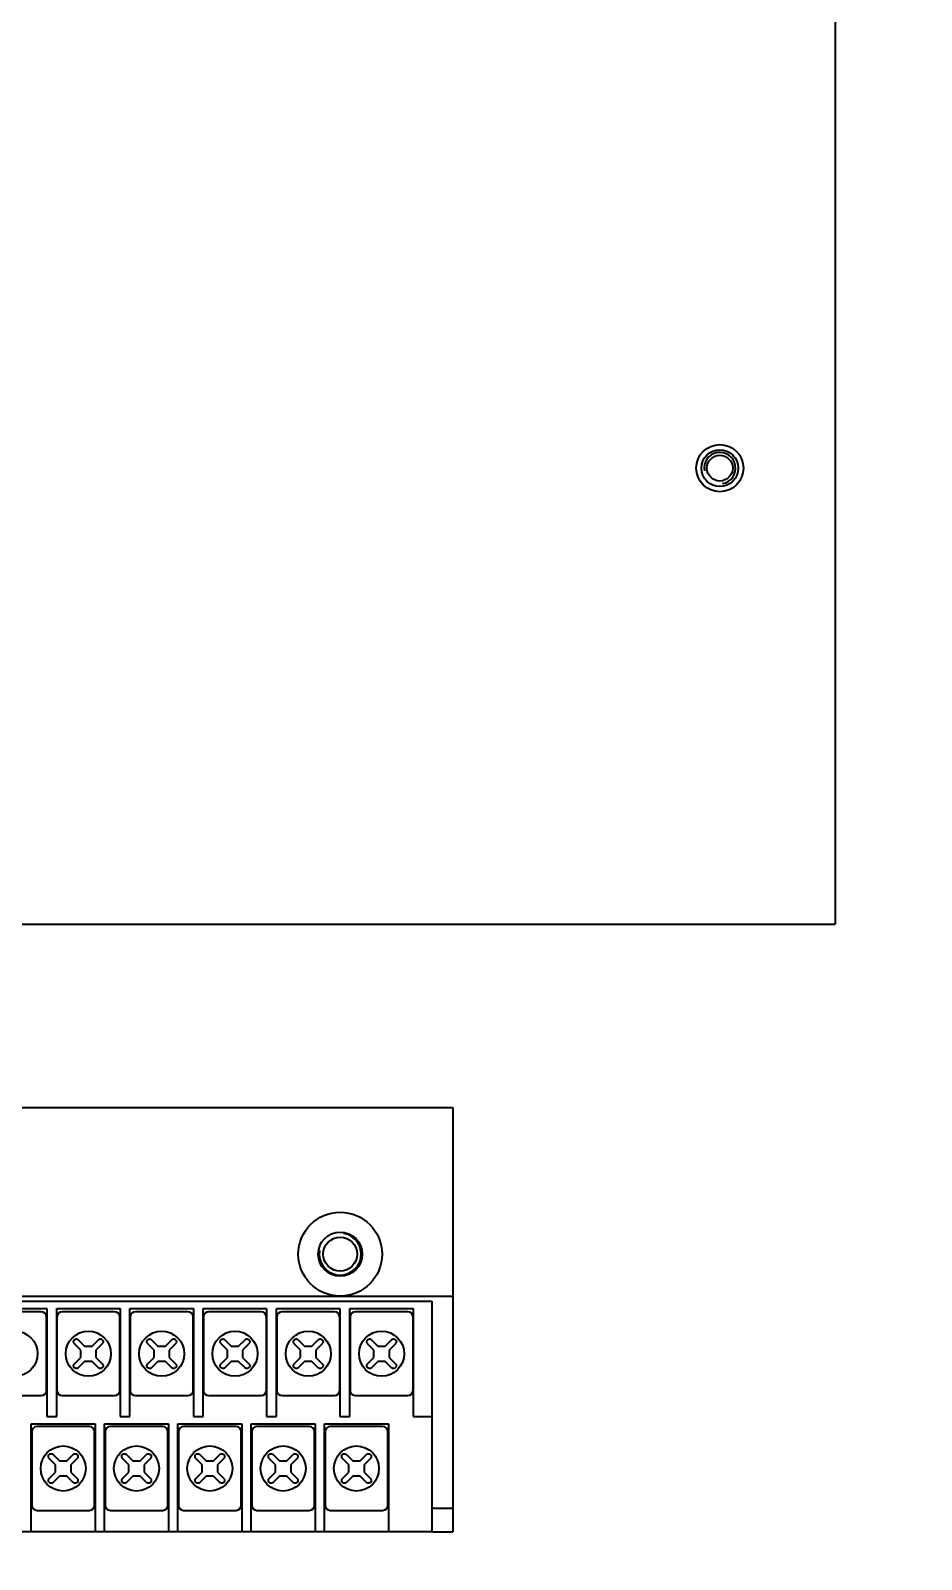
# Model space of a CAD drawing. Header units: millimetres. Extents: x 0 to 5945, y 0 to 4205.
# Drawn here: x 1806.4 to 1891.5, y 373.2 to 519.1 of the extents above; entities that cross this region are included whole.
import ezdxf

# ---------------------------------------------------------------- set-up
doc = ezdxf.new("R2010")
doc.units = ezdxf.units.MM
doc.header["$LTSCALE"] = 5
for name, color, linetype, lineweight in [('가시적인 것(ISO)', 3, 'Continuous', 40), ('가시적인 좁은 것(ISO)', 3, 'Continuous', 35), ('해치(ISO)', 7, 'Continuous', 18)]:
    doc.layers.add(name, color=color, linetype=linetype, lineweight=lineweight)

msp = doc.modelspace()

# ---------------------------------------------------------------- hatches: boundary and pattern name
at = {"layer": '해치(ISO)'}
h = msp.add_hatch(dxfattribs=at)
h.set_pattern_fill('ANSI31', color=256, scale=127, angle=75.00018, style=0)
h.set_pattern_definition([(120.0002, (0, 0), (-13.74813, -7.93754), [])])
h.paths.add_polyline_path([(1602.237, 257.352), (2132.237, 257.352), (2132.237, 827.352), (1602.237, 827.352), (1602.237, 767.352), (1602.237, 762.575), (1602.237, 762.103), (1602.237, 757.6), (1602.237, 757.128), (1602.237, 717.575), (1602.237, 717.103), (1602.237, 712.6), (1602.237, 712.128), (1602.237, 707.352), (1602.237, 377.352), (1602.237, 372.575), (1602.237, 372.103), (1602.237, 367.6), (1602.237, 367.128), (1602.237, 327.575), (1602.237, 327.103), (1602.237, 322.6), (1602.237, 322.128), (1602.237, 317.352)])
h.paths.add_polyline_path([(1604.237, 259.352), (1604.237, 825.352), (2130.237, 825.352), (2130.237, 259.352)], flags=0)
edge = h.paths.add_edge_path()
edge.add_ellipse((1657.237, 307.352), major_axis=(-4, 0), ratio=1, start_angle=0, end_angle=360)
h.paths.add_polyline_path([(2102.237, 287.352), (2102.237, 797.352), (1632.237, 797.352), (1632.237, 287.352)])
h.paths.add_polyline_path([(1634.237, 289.352), (1634.237, 795.352), (2100.237, 795.352), (2100.237, 289.352)], flags=0)

# ---------------------------------------------------------------- linework, layer by layer
at = {"layer": '가시적인 것(ISO)'}
for p, q in [((1883.237, 795.352), (1883.237, 433.852)), ((1663.237, 433.852), (1881.237, 433.852)), ((1881.237, 433.852), (1883.237, 433.852)), ((1697.737, 416.352), (1846.737, 416.352)), ((1846.737, 416.352), (1846.737, 398.352)), ((1697.737, 398.352), (1846.737, 398.352)), ((1846.737, 398.352), (1846.737, 378.102)), ((1699.737, 397.852), (1844.737, 397.852)), ((1801.912, 397.152), (1807.962, 397.152)), ((1807.437, 396.852), (1802.437, 396.852)), ((1807.962, 397.152), (1807.962, 386.852)), ((1808.912, 386.852), (1808.912, 397.152)), ((1808.912, 397.152), (1814.962, 397.152)), ((1814.437, 396.852), (1809.437, 396.852)), ((1814.962, 397.152), (1814.962, 386.852)), ((1815.912, 386.852), (1815.912, 397.152)), ((1815.912, 397.152), (1821.962, 397.152)), ((1821.437, 396.852), (1816.437, 396.852)), ((1821.962, 397.152), (1821.962, 386.852)), ((1822.912, 386.852), (1822.912, 397.152)), ((1822.912, 397.152), (1828.962, 397.152)), ((1828.437, 396.852), (1823.437, 396.852)), ((1828.962, 397.152), (1828.962, 386.852)), ((1829.912, 386.852), (1829.912, 397.152)), ((1829.912, 397.152), (1835.962, 397.152)), ((1835.437, 396.852), (1830.437, 396.852)), ((1835.962, 397.152), (1835.962, 386.852)), ((1836.912, 386.852), (1836.912, 397.152)), ((1836.912, 397.152), (1842.962, 397.152)), ((1842.437, 396.852), (1837.437, 396.852)), ((1842.962, 397.152), (1842.962, 386.852)), ((1844.737, 397.852), (1844.737, 378.102)), ((1807.937, 389.352), (1807.937, 396.352)), ((1808.937, 396.352), (1808.937, 389.352)), ((1814.937, 389.352), (1814.937, 396.352)), ((1815.937, 396.352), (1815.937, 389.352)), ((1821.937, 389.352), (1821.937, 396.352)), ((1822.937, 396.352), (1822.937, 389.352)), ((1828.937, 389.352), (1828.937, 396.352)), ((1829.937, 396.352), (1829.937, 389.352)), ((1835.937, 389.352), (1835.937, 396.352)), ((1836.937, 396.352), (1836.937, 389.352)), ((1842.937, 389.352), (1842.937, 396.352)), ((1810.978, 394.184), (1811.583, 393.579)), ((1812.29, 393.579), (1812.895, 394.184)), ((1817.978, 394.184), (1818.583, 393.579)), ((1819.29, 393.579), (1819.895, 394.184)), ((1824.978, 394.184), (1825.583, 393.579)), ((1826.29, 393.579), (1826.895, 394.184)), ((1831.978, 394.184), (1832.583, 393.579)), ((1833.29, 393.579), (1833.895, 394.184)), ((1838.978, 394.184), (1839.583, 393.579)), ((1840.29, 393.579), (1840.895, 394.184)), ((1811.209, 393.205), (1810.604, 393.81)), ((1810.604, 391.893), (1811.209, 392.498)), ((1811.209, 392.498), (1811.209, 393.205)), ((1811.583, 393.579), (1812.29, 393.579)), ((1813.269, 393.81), (1812.664, 393.205)), ((1812.664, 393.205), (1812.664, 392.498)), ((1812.664, 392.498), (1813.269, 391.893)), ((1818.209, 393.205), (1817.604, 393.81)), ((1817.604, 391.893), (1818.209, 392.498)), ((1818.209, 392.498), (1818.209, 393.205)), ((1818.583, 393.579), (1819.29, 393.579)), ((1820.269, 393.81), (1819.664, 393.205)), ((1819.664, 393.205), (1819.664, 392.498)), ((1819.664, 392.498), (1820.269, 391.893)), ((1825.209, 393.205), (1824.604, 393.81)), ((1824.604, 391.893), (1825.209, 392.498)), ((1825.209, 392.498), (1825.209, 393.205)), ((1825.583, 393.579), (1826.29, 393.579)), ((1827.269, 393.81), (1826.664, 393.205)), ((1826.664, 393.205), (1826.664, 392.498)), ((1826.664, 392.498), (1827.269, 391.893)), ((1832.209, 393.205), (1831.604, 393.81)), ((1831.604, 391.893), (1832.209, 392.498)), ((1832.209, 392.498), (1832.209, 393.205)), ((1832.583, 393.579), (1833.29, 393.579)), ((1834.269, 393.81), (1833.664, 393.205)), ((1833.664, 393.205), (1833.664, 392.498)), ((1833.664, 392.498), (1834.269, 391.893)), ((1839.209, 393.205), (1838.604, 393.81)), ((1838.604, 391.893), (1839.209, 392.498)), ((1839.209, 392.498), (1839.209, 393.205)), ((1839.583, 393.579), (1840.29, 393.579)), ((1841.269, 393.81), (1840.664, 393.205)), ((1840.664, 393.205), (1840.664, 392.498)), ((1840.664, 392.498), (1841.269, 391.893)), ((1811.583, 392.124), (1810.978, 391.519)), ((1812.29, 392.124), (1811.583, 392.124)), ((1812.895, 391.519), (1812.29, 392.124)), ((1818.583, 392.124), (1817.978, 391.519)), ((1819.29, 392.124), (1818.583, 392.124)), ((1819.895, 391.519), (1819.29, 392.124)), ((1825.583, 392.124), (1824.978, 391.519)), ((1826.29, 392.124), (1825.583, 392.124)), ((1826.895, 391.519), (1826.29, 392.124)), ((1832.583, 392.124), (1831.978, 391.519)), ((1833.29, 392.124), (1832.583, 392.124)), ((1833.895, 391.519), (1833.29, 392.124)), ((1839.583, 392.124), (1838.978, 391.519)), ((1840.29, 392.124), (1839.583, 392.124)), ((1840.895, 391.519), (1840.29, 392.124)), ((1802.437, 388.852), (1807.437, 388.852)), ((1809.437, 388.852), (1814.437, 388.852)), ((1816.437, 388.852), (1821.437, 388.852)), ((1823.437, 388.852), (1828.437, 388.852)), ((1830.437, 388.852), (1835.437, 388.852)), ((1837.437, 388.852), (1842.437, 388.852)), ((1807.962, 386.852), (1808.912, 386.852)), ((1814.962, 386.852), (1815.912, 386.852)), ((1821.962, 386.852), (1822.912, 386.852)), ((1828.962, 386.852), (1829.912, 386.852)), ((1835.962, 386.852), (1836.912, 386.852)), ((1842.962, 386.852), (1844.737, 386.852)), ((1806.487, 386.152), (1812.587, 386.152)), ((1806.487, 375.852), (1806.487, 386.152)), ((1806.537, 385.402), (1806.537, 378.402)), ((1812.037, 385.902), (1807.037, 385.902)), ((1812.537, 378.402), (1812.537, 385.402)), ((1812.587, 386.152), (1812.587, 375.852)), ((1813.487, 386.152), (1819.587, 386.152)), ((1813.487, 375.852), (1813.487, 386.152)), ((1813.537, 385.402), (1813.537, 378.402)), ((1819.037, 385.902), (1814.037, 385.902)), ((1819.537, 378.402), (1819.537, 385.402)), ((1819.587, 386.152), (1819.587, 375.852)), ((1820.487, 386.152), (1826.587, 386.152)), ((1820.487, 375.852), (1820.487, 386.152)), ((1820.537, 385.402), (1820.537, 378.402)), ((1826.037, 385.902), (1821.037, 385.902)), ((1826.537, 378.402), (1826.537, 385.402)), ((1826.587, 386.152), (1826.587, 375.852)), ((1827.487, 386.152), (1833.587, 386.152)), ((1827.487, 375.852), (1827.487, 386.152)), ((1827.537, 385.402), (1827.537, 378.402)), ((1833.037, 385.902), (1828.037, 385.902)), ((1833.537, 378.402), (1833.537, 385.402)), ((1833.587, 386.152), (1833.587, 375.852)), ((1834.487, 386.152), (1840.587, 386.152)), ((1834.487, 375.852), (1834.487, 386.152)), ((1834.537, 385.402), (1834.537, 378.402)), ((1840.037, 385.902), (1835.037, 385.902)), ((1840.537, 378.402), (1840.537, 385.402)), ((1840.587, 386.152), (1840.587, 375.852)), ((1808.809, 382.255), (1808.204, 382.86)), ((1808.578, 383.234), (1809.183, 382.629)), ((1808.809, 381.548), (1808.809, 382.255)), ((1809.183, 382.629), (1809.89, 382.629)), ((1809.89, 382.629), (1810.495, 383.234)), ((1810.869, 382.86), (1810.264, 382.255)), ((1810.264, 382.255), (1810.264, 381.548)), ((1815.809, 382.255), (1815.204, 382.86)), ((1815.578, 383.234), (1816.183, 382.629)), ((1815.809, 381.548), (1815.809, 382.255)), ((1816.183, 382.629), (1816.89, 382.629)), ((1816.89, 382.629), (1817.495, 383.234)), ((1817.869, 382.86), (1817.264, 382.255)), ((1817.264, 382.255), (1817.264, 381.548)), ((1822.809, 382.255), (1822.204, 382.86)), ((1822.578, 383.234), (1823.183, 382.629)), ((1822.809, 381.548), (1822.809, 382.255)), ((1823.183, 382.629), (1823.89, 382.629)), ((1823.89, 382.629), (1824.495, 383.234)), ((1824.869, 382.86), (1824.264, 382.255)), ((1824.264, 382.255), (1824.264, 381.548)), ((1829.809, 382.255), (1829.204, 382.86)), ((1829.578, 383.234), (1830.183, 382.629)), ((1829.809, 381.548), (1829.809, 382.255)), ((1830.183, 382.629), (1830.89, 382.629)), ((1830.89, 382.629), (1831.495, 383.234)), ((1831.869, 382.86), (1831.264, 382.255)), ((1831.264, 382.255), (1831.264, 381.548)), ((1836.809, 382.255), (1836.204, 382.86)), ((1836.578, 383.234), (1837.183, 382.629)), ((1836.809, 381.548), (1836.809, 382.255)), ((1837.183, 382.629), (1837.89, 382.629)), ((1837.89, 382.629), (1838.495, 383.234)), ((1838.869, 382.86), (1838.264, 382.255)), ((1838.264, 382.255), (1838.264, 381.548)), ((1808.204, 380.943), (1808.809, 381.548)), ((1809.183, 381.174), (1808.578, 380.569)), ((1809.89, 381.174), (1809.183, 381.174)), ((1810.495, 380.569), (1809.89, 381.174)), ((1810.264, 381.548), (1810.869, 380.943)), ((1815.204, 380.943), (1815.809, 381.548)), ((1816.183, 381.174), (1815.578, 380.569)), ((1816.89, 381.174), (1816.183, 381.174)), ((1817.495, 380.569), (1816.89, 381.174)), ((1817.264, 381.548), (1817.869, 380.943)), ((1822.204, 380.943), (1822.809, 381.548)), ((1823.183, 381.174), (1822.578, 380.569)), ((1823.89, 381.174), (1823.183, 381.174)), ((1824.495, 380.569), (1823.89, 381.174)), ((1824.264, 381.548), (1824.869, 380.943)), ((1829.204, 380.943), (1829.809, 381.548)), ((1830.183, 381.174), (1829.578, 380.569)), ((1830.89, 381.174), (1830.183, 381.174)), ((1831.495, 380.569), (1830.89, 381.174)), ((1831.264, 381.548), (1831.869, 380.943)), ((1836.204, 380.943), (1836.809, 381.548)), ((1837.183, 381.174), (1836.578, 380.569)), ((1837.89, 381.174), (1837.183, 381.174)), ((1838.495, 380.569), (1837.89, 381.174)), ((1838.264, 381.548), (1838.869, 380.943)), ((1807.037, 377.902), (1812.037, 377.902)), ((1814.037, 377.902), (1819.037, 377.902)), ((1821.037, 377.902), (1826.037, 377.902)), ((1828.037, 377.902), (1833.037, 377.902)), ((1835.037, 377.902), (1840.037, 377.902)), ((1844.737, 378.102), (1846.737, 378.102)), ((1844.737, 378.102), (1844.737, 375.852)), ((1846.737, 378.102), (1846.737, 375.852)), ((1806.487, 375.852), (1805.587, 375.852)), ((1812.587, 375.852), (1806.487, 375.852)), ((1813.487, 375.852), (1812.587, 375.852)), ((1819.587, 375.852), (1813.487, 375.852)), ((1820.487, 375.852), (1819.587, 375.852)), ((1826.587, 375.852), (1820.487, 375.852)), ((1827.487, 375.852), (1826.587, 375.852)), ((1833.587, 375.852), (1827.487, 375.852)), ((1834.487, 375.852), (1833.587, 375.852)), ((1840.587, 375.852), (1834.487, 375.852)), ((1844.737, 375.852), (1840.587, 375.852)), ((1844.737, 375.852), (1846.737, 375.852))]:
    msp.add_line(p, q, dxfattribs=at)
for centre, radius in [((1872.237, 477.352), 2.25), ((1872.237, 477.352), 1.75), ((1872.237, 477.352), 1.229), ((1835.987, 402.352), 4), ((1835.987, 402.352), 2.1), ((1835.987, 402.352), 1.621), ((1804.937, 392.852), 2.153), ((1811.937, 392.852), 2.153), ((1818.937, 392.852), 2.153), ((1825.937, 392.852), 2.153), ((1832.937, 392.852), 2.153), ((1839.937, 392.852), 2.153), ((1809.537, 381.902), 2.153), ((1816.537, 381.902), 2.153), ((1823.537, 381.902), 2.153), ((1830.537, 381.902), 2.153), ((1837.537, 381.902), 2.153)]:
    msp.add_circle(centre, radius, dxfattribs=at)
for centre, radius, start, end in [((1807.437, 396.352), 0.5, 0, 90), ((1809.437, 396.352), 0.5, 90, 180), ((1814.437, 396.352), 0.5, 0, 90), ((1816.437, 396.352), 0.5, 90, 180), ((1821.437, 396.352), 0.5, 0, 90), ((1823.437, 396.352), 0.5, 90, 180), ((1828.437, 396.352), 0.5, 0, 90), ((1830.437, 396.352), 0.5, 90, 180), ((1835.437, 396.352), 0.5, 0, 90), ((1837.437, 396.352), 0.5, 90, 180), ((1842.437, 396.352), 0.5, 0, 90), ((1810.791, 393.997), 0.265, 45, 47.54657), ((1813.082, 393.997), 0.265, 132.45343, 135), ((1817.791, 393.997), 0.265, 45, 47.54657), ((1820.082, 393.997), 0.265, 132.45343, 135), ((1824.791, 393.997), 0.265, 45, 47.54657), ((1827.082, 393.997), 0.265, 132.45343, 135), ((1831.791, 393.997), 0.265, 45, 47.54657), ((1834.082, 393.997), 0.265, 132.45343, 135), ((1838.791, 393.997), 0.265, 45, 47.54657), ((1841.082, 393.997), 0.265, 132.45343, 135), ((1810.791, 393.997), 0.265, 222.45343, 225), ((1813.082, 393.997), 0.265, 315, 317.54657), ((1817.791, 393.997), 0.265, 222.45343, 225), ((1820.082, 393.997), 0.265, 315, 317.54657), ((1824.791, 393.997), 0.265, 222.45343, 225), ((1827.082, 393.997), 0.265, 315, 317.54657), ((1831.791, 393.997), 0.265, 222.45343, 225), ((1834.082, 393.997), 0.265, 315, 317.54657), ((1838.791, 393.997), 0.265, 222.45343, 225), ((1841.082, 393.997), 0.265, 315, 317.54657), ((1810.791, 391.706), 0.265, 135, 137.54657), ((1810.791, 391.706), 0.265, 312.45343, 315), ((1813.082, 391.706), 0.265, 225, 227.54657), ((1813.082, 391.706), 0.265, 42.45343, 45), ((1817.791, 391.706), 0.265, 135, 137.54657), ((1817.791, 391.706), 0.265, 312.45343, 315), ((1820.082, 391.706), 0.265, 225, 227.54657), ((1820.082, 391.706), 0.265, 42.45343, 45), ((1824.791, 391.706), 0.265, 135, 137.54657), ((1824.791, 391.706), 0.265, 312.45343, 315), ((1827.082, 391.706), 0.265, 225, 227.54657), ((1827.082, 391.706), 0.265, 42.45343, 45), ((1831.791, 391.706), 0.265, 135, 137.54657), ((1831.791, 391.706), 0.265, 312.45343, 315), ((1834.082, 391.706), 0.265, 225, 227.54657), ((1834.082, 391.706), 0.265, 42.45343, 45), ((1838.791, 391.706), 0.265, 135, 137.54657), ((1838.791, 391.706), 0.265, 312.45343, 315), ((1841.082, 391.706), 0.265, 225, 227.54657), ((1841.082, 391.706), 0.265, 42.45343, 45), ((1807.437, 389.352), 0.5, 270, 0), ((1809.437, 389.352), 0.5, 180, 270), ((1814.437, 389.352), 0.5, 270, 0), ((1816.437, 389.352), 0.5, 180, 270), ((1821.437, 389.352), 0.5, 270, 0), ((1823.437, 389.352), 0.5, 180, 270), ((1828.437, 389.352), 0.5, 270, 0), ((1830.437, 389.352), 0.5, 180, 270), ((1835.437, 389.352), 0.5, 270, 0), ((1837.437, 389.352), 0.5, 180, 270), ((1842.437, 389.352), 0.5, 270, 0), ((1807.037, 385.402), 0.5, 90, 180), ((1812.037, 385.402), 0.5, 0, 90), ((1814.037, 385.402), 0.5, 90, 180), ((1819.037, 385.402), 0.5, 0, 90), ((1821.037, 385.402), 0.5, 90, 180), ((1826.037, 385.402), 0.5, 0, 90), ((1828.037, 385.402), 0.5, 90, 180), ((1833.037, 385.402), 0.5, 0, 90), ((1835.037, 385.402), 0.5, 90, 180), ((1840.037, 385.402), 0.5, 0, 90), ((1808.391, 383.047), 0.265, 222.45343, 225), ((1808.391, 383.047), 0.265, 45, 47.54657), ((1810.682, 383.047), 0.265, 132.45343, 135), ((1810.682, 383.047), 0.265, 315, 317.54657), ((1815.391, 383.047), 0.265, 222.45343, 225), ((1815.391, 383.047), 0.265, 45, 47.54657), ((1817.682, 383.047), 0.265, 132.45343, 135), ((1817.682, 383.047), 0.265, 315, 317.54657), ((1822.391, 383.047), 0.265, 222.45343, 225), ((1822.391, 383.047), 0.265, 45, 47.54657), ((1824.682, 383.047), 0.265, 132.45343, 135), ((1824.682, 383.047), 0.265, 315, 317.54657), ((1829.391, 383.047), 0.265, 222.45343, 225), ((1829.391, 383.047), 0.265, 45, 47.54657), ((1831.682, 383.047), 0.265, 132.45343, 135), ((1831.682, 383.047), 0.265, 315, 317.54657), ((1836.391, 383.047), 0.265, 222.45343, 225), ((1836.391, 383.047), 0.265, 45, 47.54657), ((1838.682, 383.047), 0.265, 132.45343, 135), ((1838.682, 383.047), 0.265, 315, 317.54657), ((1808.391, 380.756), 0.265, 135, 137.54657), ((1810.682, 380.756), 0.265, 42.45343, 45), ((1815.391, 380.756), 0.265, 135, 137.54657), ((1817.682, 380.756), 0.265, 42.45343, 45), ((1822.391, 380.756), 0.265, 135, 137.54657), ((1824.682, 380.756), 0.265, 42.45343, 45), ((1829.391, 380.756), 0.265, 135, 137.54657), ((1831.682, 380.756), 0.265, 42.45343, 45), ((1836.391, 380.756), 0.265, 135, 137.54657), ((1838.682, 380.756), 0.265, 42.45343, 45), ((1808.391, 380.756), 0.265, 312.45343, 315), ((1810.682, 380.756), 0.265, 225, 227.54657), ((1815.391, 380.756), 0.265, 312.45343, 315), ((1817.682, 380.756), 0.265, 225, 227.54657), ((1822.391, 380.756), 0.265, 312.45343, 315), ((1824.682, 380.756), 0.265, 225, 227.54657), ((1829.391, 380.756), 0.265, 312.45343, 315), ((1831.682, 380.756), 0.265, 225, 227.54657), ((1836.391, 380.756), 0.265, 312.45343, 315), ((1838.682, 380.756), 0.265, 225, 227.54657), ((1807.037, 378.402), 0.5, 180, 270), ((1812.037, 378.402), 0.5, 270, 0), ((1814.037, 378.402), 0.5, 180, 270), ((1819.037, 378.402), 0.5, 270, 0), ((1821.037, 378.402), 0.5, 180, 270), ((1826.037, 378.402), 0.5, 270, 0), ((1828.037, 378.402), 0.5, 180, 270), ((1833.037, 378.402), 0.5, 270, 0), ((1835.037, 378.402), 0.5, 180, 270), ((1840.037, 378.402), 0.5, 270, 0)]:
    msp.add_arc(centre, radius, start, end, dxfattribs=at)
for points, knots in [([(1810.596, 393.819), (1810.579, 393.836), (1810.566, 393.856), (1810.543, 393.902), (1810.534, 393.928), (1810.525, 393.985), (1810.525, 394.016), (1810.537, 394.079), (1810.549, 394.11), (1810.584, 394.165), (1810.605, 394.188), (1810.657, 394.228), (1810.686, 394.242), (1810.752, 394.261), (1810.787, 394.264), (1810.853, 394.256), (1810.883, 394.247), (1810.932, 394.222), (1810.952, 394.209), (1810.97, 394.192)], [0.170595989, 0.170595989, 0.170595989, 0.170595989, 0.177826996, 0.177826996, 0.186070713, 0.186070713, 0.195595668, 0.195595668, 0.205597578, 0.205597578, 0.215178076, 0.215178076, 0.225056375, 0.225056375, 0.235916209, 0.235916209, 0.245418102, 0.245418102, 0.252593416, 0.252593416, 0.252593416, 0.252593416]), ([(1812.904, 394.192), (1812.921, 394.209), (1812.941, 394.222), (1812.987, 394.246), (1813.013, 394.254), (1813.07, 394.263), (1813.101, 394.263), (1813.164, 394.251), (1813.195, 394.239), (1813.25, 394.204), (1813.274, 394.183), (1813.313, 394.131), (1813.328, 394.102), (1813.346, 394.037), (1813.349, 394.001), (1813.341, 393.935), (1813.332, 393.905), (1813.307, 393.856), (1813.294, 393.836), (1813.278, 393.819)], [0.170595989, 0.170595989, 0.170595989, 0.170595989, 0.177826996, 0.177826996, 0.186070714, 0.186070714, 0.195595668, 0.195595668, 0.205597578, 0.205597578, 0.215178076, 0.215178076, 0.225056375, 0.225056375, 0.235916209, 0.235916209, 0.245418102, 0.245418102, 0.252593416, 0.252593416, 0.252593416, 0.252593416]), ([(1817.596, 393.819), (1817.579, 393.836), (1817.566, 393.856), (1817.543, 393.902), (1817.534, 393.928), (1817.525, 393.985), (1817.525, 394.016), (1817.537, 394.079), (1817.549, 394.11), (1817.584, 394.165), (1817.605, 394.188), (1817.657, 394.228), (1817.686, 394.242), (1817.752, 394.261), (1817.787, 394.264), (1817.853, 394.256), (1817.883, 394.247), (1817.932, 394.222), (1817.952, 394.209), (1817.97, 394.192)], [0.170595989, 0.170595989, 0.170595989, 0.170595989, 0.177826996, 0.177826996, 0.186070713, 0.186070713, 0.195595668, 0.195595668, 0.205597578, 0.205597578, 0.215178076, 0.215178076, 0.225056375, 0.225056375, 0.235916209, 0.235916209, 0.245418102, 0.245418102, 0.252593416, 0.252593416, 0.252593416, 0.252593416]), ([(1819.904, 394.192), (1819.921, 394.209), (1819.941, 394.222), (1819.987, 394.246), (1820.013, 394.254), (1820.07, 394.263), (1820.101, 394.263), (1820.164, 394.251), (1820.195, 394.239), (1820.25, 394.204), (1820.274, 394.183), (1820.313, 394.131), (1820.328, 394.102), (1820.346, 394.037), (1820.349, 394.001), (1820.341, 393.935), (1820.332, 393.905), (1820.307, 393.856), (1820.294, 393.836), (1820.278, 393.819)], [0.170595989, 0.170595989, 0.170595989, 0.170595989, 0.177826996, 0.177826996, 0.186070714, 0.186070714, 0.195595668, 0.195595668, 0.205597578, 0.205597578, 0.215178076, 0.215178076, 0.225056375, 0.225056375, 0.235916209, 0.235916209, 0.245418102, 0.245418102, 0.252593416, 0.252593416, 0.252593416, 0.252593416]), ([(1824.596, 393.819), (1824.579, 393.836), (1824.566, 393.856), (1824.543, 393.902), (1824.534, 393.928), (1824.525, 393.985), (1824.525, 394.016), (1824.537, 394.079), (1824.549, 394.11), (1824.584, 394.165), (1824.605, 394.188), (1824.657, 394.228), (1824.686, 394.242), (1824.752, 394.261), (1824.787, 394.264), (1824.853, 394.256), (1824.883, 394.247), (1824.932, 394.222), (1824.952, 394.209), (1824.97, 394.192)], [0.170595989, 0.170595989, 0.170595989, 0.170595989, 0.177826996, 0.177826996, 0.186070713, 0.186070713, 0.195595668, 0.195595668, 0.205597578, 0.205597578, 0.215178076, 0.215178076, 0.225056375, 0.225056375, 0.235916209, 0.235916209, 0.245418102, 0.245418102, 0.252593416, 0.252593416, 0.252593416, 0.252593416]), ([(1826.904, 394.192), (1826.921, 394.209), (1826.941, 394.222), (1826.987, 394.246), (1827.013, 394.254), (1827.07, 394.263), (1827.101, 394.263), (1827.164, 394.251), (1827.195, 394.239), (1827.25, 394.204), (1827.274, 394.183), (1827.313, 394.131), (1827.328, 394.102), (1827.346, 394.037), (1827.349, 394.001), (1827.341, 393.935), (1827.332, 393.905), (1827.307, 393.856), (1827.294, 393.836), (1827.278, 393.819)], [0.170595989, 0.170595989, 0.170595989, 0.170595989, 0.177826996, 0.177826996, 0.186070714, 0.186070714, 0.195595668, 0.195595668, 0.205597578, 0.205597578, 0.215178076, 0.215178076, 0.225056375, 0.225056375, 0.235916209, 0.235916209, 0.245418102, 0.245418102, 0.252593416, 0.252593416, 0.252593416, 0.252593416]), ([(1831.596, 393.819), (1831.579, 393.836), (1831.566, 393.856), (1831.543, 393.902), (1831.534, 393.928), (1831.525, 393.985), (1831.525, 394.016), (1831.537, 394.079), (1831.549, 394.11), (1831.584, 394.165), (1831.605, 394.188), (1831.657, 394.228), (1831.686, 394.242), (1831.752, 394.261), (1831.787, 394.264), (1831.853, 394.256), (1831.883, 394.247), (1831.932, 394.222), (1831.952, 394.209), (1831.97, 394.192)], [0.170595989, 0.170595989, 0.170595989, 0.170595989, 0.177826996, 0.177826996, 0.186070713, 0.186070713, 0.195595668, 0.195595668, 0.205597578, 0.205597578, 0.215178076, 0.215178076, 0.225056375, 0.225056375, 0.235916209, 0.235916209, 0.245418102, 0.245418102, 0.252593416, 0.252593416, 0.252593416, 0.252593416]), ([(1833.904, 394.192), (1833.921, 394.209), (1833.941, 394.222), (1833.987, 394.246), (1834.013, 394.254), (1834.07, 394.263), (1834.101, 394.263), (1834.164, 394.251), (1834.195, 394.239), (1834.25, 394.204), (1834.274, 394.183), (1834.313, 394.131), (1834.328, 394.102), (1834.346, 394.037), (1834.349, 394.001), (1834.341, 393.935), (1834.332, 393.905), (1834.307, 393.856), (1834.294, 393.836), (1834.278, 393.819)], [0.170595989, 0.170595989, 0.170595989, 0.170595989, 0.177826996, 0.177826996, 0.186070714, 0.186070714, 0.195595668, 0.195595668, 0.205597578, 0.205597578, 0.215178076, 0.215178076, 0.225056375, 0.225056375, 0.235916209, 0.235916209, 0.245418102, 0.245418102, 0.252593416, 0.252593416, 0.252593416, 0.252593416]), ([(1838.596, 393.819), (1838.579, 393.836), (1838.566, 393.856), (1838.543, 393.902), (1838.534, 393.928), (1838.525, 393.985), (1838.525, 394.016), (1838.537, 394.079), (1838.549, 394.11), (1838.584, 394.165), (1838.605, 394.188), (1838.657, 394.228), (1838.686, 394.242), (1838.752, 394.261), (1838.787, 394.264), (1838.853, 394.256), (1838.883, 394.247), (1838.932, 394.222), (1838.952, 394.209), (1838.97, 394.192)], [0.170595989, 0.170595989, 0.170595989, 0.170595989, 0.177826996, 0.177826996, 0.186070713, 0.186070713, 0.195595668, 0.195595668, 0.205597578, 0.205597578, 0.215178076, 0.215178076, 0.225056375, 0.225056375, 0.235916209, 0.235916209, 0.245418102, 0.245418102, 0.252593416, 0.252593416, 0.252593416, 0.252593416]), ([(1840.904, 394.192), (1840.921, 394.209), (1840.941, 394.222), (1840.987, 394.246), (1841.013, 394.254), (1841.07, 394.263), (1841.101, 394.263), (1841.164, 394.251), (1841.195, 394.239), (1841.25, 394.204), (1841.274, 394.183), (1841.313, 394.131), (1841.328, 394.102), (1841.346, 394.037), (1841.349, 394.001), (1841.341, 393.935), (1841.332, 393.905), (1841.307, 393.856), (1841.294, 393.836), (1841.278, 393.819)], [0.170595989, 0.170595989, 0.170595989, 0.170595989, 0.177826996, 0.177826996, 0.186070714, 0.186070714, 0.195595668, 0.195595668, 0.205597578, 0.205597578, 0.215178076, 0.215178076, 0.225056375, 0.225056375, 0.235916209, 0.235916209, 0.245418102, 0.245418102, 0.252593416, 0.252593416, 0.252593416, 0.252593416]), ([(1810.97, 391.511), (1810.952, 391.494), (1810.932, 391.481), (1810.886, 391.458), (1810.86, 391.449), (1810.803, 391.44), (1810.772, 391.44), (1810.709, 391.452), (1810.678, 391.464), (1810.623, 391.499), (1810.6, 391.52), (1810.561, 391.572), (1810.546, 391.601), (1810.527, 391.666), (1810.524, 391.702), (1810.532, 391.768), (1810.541, 391.798), (1810.566, 391.847), (1810.58, 391.867), (1810.596, 391.884)], [0.170595989, 0.170595989, 0.170595989, 0.170595989, 0.177826996, 0.177826996, 0.186070714, 0.186070714, 0.195595668, 0.195595668, 0.205597578, 0.205597578, 0.215178076, 0.215178076, 0.225056375, 0.225056375, 0.235916209, 0.235916209, 0.245418102, 0.245418102, 0.252593416, 0.252593416, 0.252593416, 0.252593416]), ([(1813.278, 391.884), (1813.294, 391.867), (1813.308, 391.847), (1813.331, 391.801), (1813.339, 391.775), (1813.348, 391.718), (1813.348, 391.687), (1813.336, 391.624), (1813.324, 391.593), (1813.29, 391.538), (1813.268, 391.515), (1813.216, 391.475), (1813.187, 391.461), (1813.122, 391.442), (1813.086, 391.439), (1813.02, 391.447), (1812.99, 391.456), (1812.941, 391.481), (1812.921, 391.495), (1812.904, 391.511)], [0.170595989, 0.170595989, 0.170595989, 0.170595989, 0.177826996, 0.177826996, 0.186070714, 0.186070714, 0.195595668, 0.195595668, 0.205597578, 0.205597578, 0.215178076, 0.215178076, 0.225056375, 0.225056375, 0.235916209, 0.235916209, 0.245418102, 0.245418102, 0.252593416, 0.252593416, 0.252593416, 0.252593416]), ([(1817.97, 391.511), (1817.952, 391.494), (1817.932, 391.481), (1817.886, 391.458), (1817.86, 391.449), (1817.803, 391.44), (1817.772, 391.44), (1817.709, 391.452), (1817.678, 391.464), (1817.623, 391.499), (1817.6, 391.52), (1817.561, 391.572), (1817.546, 391.601), (1817.527, 391.666), (1817.524, 391.702), (1817.532, 391.768), (1817.541, 391.798), (1817.566, 391.847), (1817.58, 391.867), (1817.596, 391.884)], [0.170595989, 0.170595989, 0.170595989, 0.170595989, 0.177826996, 0.177826996, 0.186070714, 0.186070714, 0.195595668, 0.195595668, 0.205597578, 0.205597578, 0.215178076, 0.215178076, 0.225056375, 0.225056375, 0.235916209, 0.235916209, 0.245418102, 0.245418102, 0.252593416, 0.252593416, 0.252593416, 0.252593416]), ([(1820.278, 391.884), (1820.294, 391.867), (1820.308, 391.847), (1820.331, 391.801), (1820.339, 391.775), (1820.348, 391.718), (1820.348, 391.687), (1820.336, 391.624), (1820.324, 391.593), (1820.29, 391.538), (1820.268, 391.515), (1820.216, 391.475), (1820.187, 391.461), (1820.122, 391.442), (1820.086, 391.439), (1820.02, 391.447), (1819.99, 391.456), (1819.941, 391.481), (1819.921, 391.495), (1819.904, 391.511)], [0.170595989, 0.170595989, 0.170595989, 0.170595989, 0.177826996, 0.177826996, 0.186070714, 0.186070714, 0.195595668, 0.195595668, 0.205597578, 0.205597578, 0.215178076, 0.215178076, 0.225056375, 0.225056375, 0.235916209, 0.235916209, 0.245418102, 0.245418102, 0.252593416, 0.252593416, 0.252593416, 0.252593416]), ([(1824.97, 391.511), (1824.952, 391.494), (1824.932, 391.481), (1824.886, 391.458), (1824.86, 391.449), (1824.803, 391.44), (1824.772, 391.44), (1824.709, 391.452), (1824.678, 391.464), (1824.623, 391.499), (1824.6, 391.52), (1824.561, 391.572), (1824.546, 391.601), (1824.527, 391.666), (1824.524, 391.702), (1824.532, 391.768), (1824.541, 391.798), (1824.566, 391.847), (1824.58, 391.867), (1824.596, 391.884)], [0.170595989, 0.170595989, 0.170595989, 0.170595989, 0.177826996, 0.177826996, 0.186070714, 0.186070714, 0.195595668, 0.195595668, 0.205597578, 0.205597578, 0.215178076, 0.215178076, 0.225056375, 0.225056375, 0.235916209, 0.235916209, 0.245418102, 0.245418102, 0.252593416, 0.252593416, 0.252593416, 0.252593416]), ([(1827.278, 391.884), (1827.294, 391.867), (1827.308, 391.847), (1827.331, 391.801), (1827.339, 391.775), (1827.348, 391.718), (1827.348, 391.687), (1827.336, 391.624), (1827.324, 391.593), (1827.29, 391.538), (1827.268, 391.515), (1827.216, 391.475), (1827.187, 391.461), (1827.122, 391.442), (1827.086, 391.439), (1827.02, 391.447), (1826.99, 391.456), (1826.941, 391.481), (1826.921, 391.495), (1826.904, 391.511)], [0.170595989, 0.170595989, 0.170595989, 0.170595989, 0.177826996, 0.177826996, 0.186070714, 0.186070714, 0.195595668, 0.195595668, 0.205597578, 0.205597578, 0.215178076, 0.215178076, 0.225056375, 0.225056375, 0.235916209, 0.235916209, 0.245418102, 0.245418102, 0.252593416, 0.252593416, 0.252593416, 0.252593416]), ([(1831.97, 391.511), (1831.952, 391.494), (1831.932, 391.481), (1831.886, 391.458), (1831.86, 391.449), (1831.803, 391.44), (1831.772, 391.44), (1831.709, 391.452), (1831.678, 391.464), (1831.623, 391.499), (1831.6, 391.52), (1831.561, 391.572), (1831.546, 391.601), (1831.527, 391.666), (1831.524, 391.702), (1831.532, 391.768), (1831.541, 391.798), (1831.566, 391.847), (1831.58, 391.867), (1831.596, 391.884)], [0.170595989, 0.170595989, 0.170595989, 0.170595989, 0.177826996, 0.177826996, 0.186070714, 0.186070714, 0.195595668, 0.195595668, 0.205597578, 0.205597578, 0.215178076, 0.215178076, 0.225056375, 0.225056375, 0.235916209, 0.235916209, 0.245418102, 0.245418102, 0.252593416, 0.252593416, 0.252593416, 0.252593416]), ([(1834.278, 391.884), (1834.294, 391.867), (1834.308, 391.847), (1834.331, 391.801), (1834.339, 391.775), (1834.348, 391.718), (1834.348, 391.687), (1834.336, 391.624), (1834.324, 391.593), (1834.29, 391.538), (1834.268, 391.515), (1834.216, 391.475), (1834.187, 391.461), (1834.122, 391.442), (1834.086, 391.439), (1834.02, 391.447), (1833.99, 391.456), (1833.941, 391.481), (1833.921, 391.495), (1833.904, 391.511)], [0.170595989, 0.170595989, 0.170595989, 0.170595989, 0.177826996, 0.177826996, 0.186070714, 0.186070714, 0.195595668, 0.195595668, 0.205597578, 0.205597578, 0.215178076, 0.215178076, 0.225056375, 0.225056375, 0.235916209, 0.235916209, 0.245418102, 0.245418102, 0.252593416, 0.252593416, 0.252593416, 0.252593416]), ([(1838.97, 391.511), (1838.952, 391.494), (1838.932, 391.481), (1838.886, 391.458), (1838.86, 391.449), (1838.803, 391.44), (1838.772, 391.44), (1838.709, 391.452), (1838.678, 391.464), (1838.623, 391.499), (1838.6, 391.52), (1838.561, 391.572), (1838.546, 391.601), (1838.527, 391.666), (1838.524, 391.702), (1838.532, 391.768), (1838.541, 391.798), (1838.566, 391.847), (1838.58, 391.867), (1838.596, 391.884)], [0.170595989, 0.170595989, 0.170595989, 0.170595989, 0.177826996, 0.177826996, 0.186070714, 0.186070714, 0.195595668, 0.195595668, 0.205597578, 0.205597578, 0.215178076, 0.215178076, 0.225056375, 0.225056375, 0.235916209, 0.235916209, 0.245418102, 0.245418102, 0.252593416, 0.252593416, 0.252593416, 0.252593416]), ([(1841.278, 391.884), (1841.294, 391.867), (1841.308, 391.847), (1841.331, 391.801), (1841.339, 391.775), (1841.348, 391.718), (1841.348, 391.687), (1841.336, 391.624), (1841.324, 391.593), (1841.29, 391.538), (1841.268, 391.515), (1841.216, 391.475), (1841.187, 391.461), (1841.122, 391.442), (1841.086, 391.439), (1841.02, 391.447), (1840.99, 391.456), (1840.941, 391.481), (1840.921, 391.495), (1840.904, 391.511)], [0.170595989, 0.170595989, 0.170595989, 0.170595989, 0.177826996, 0.177826996, 0.186070714, 0.186070714, 0.195595668, 0.195595668, 0.205597578, 0.205597578, 0.215178076, 0.215178076, 0.225056375, 0.225056375, 0.235916209, 0.235916209, 0.245418102, 0.245418102, 0.252593416, 0.252593416, 0.252593416, 0.252593416]), ([(1808.196, 382.869), (1808.179, 382.886), (1808.166, 382.906), (1808.143, 382.952), (1808.134, 382.978), (1808.125, 383.035), (1808.125, 383.066), (1808.137, 383.129), (1808.149, 383.16), (1808.184, 383.215), (1808.205, 383.238), (1808.257, 383.278), (1808.286, 383.292), (1808.352, 383.311), (1808.387, 383.314), (1808.453, 383.306), (1808.483, 383.297), (1808.532, 383.272), (1808.552, 383.259), (1808.57, 383.242)], [0.170595989, 0.170595989, 0.170595989, 0.170595989, 0.177826996, 0.177826996, 0.186070714, 0.186070714, 0.195595668, 0.195595668, 0.205597578, 0.205597578, 0.215178076, 0.215178076, 0.225056375, 0.225056375, 0.235916209, 0.235916209, 0.245418102, 0.245418102, 0.252593416, 0.252593416, 0.252593416, 0.252593416]), ([(1810.504, 383.242), (1810.521, 383.259), (1810.541, 383.272), (1810.587, 383.296), (1810.613, 383.304), (1810.67, 383.313), (1810.701, 383.313), (1810.764, 383.301), (1810.795, 383.289), (1810.85, 383.254), (1810.874, 383.233), (1810.913, 383.181), (1810.928, 383.152), (1810.946, 383.087), (1810.949, 383.051), (1810.941, 382.985), (1810.932, 382.955), (1810.907, 382.906), (1810.894, 382.886), (1810.878, 382.869)], [0.170595989, 0.170595989, 0.170595989, 0.170595989, 0.177826996, 0.177826996, 0.186070714, 0.186070714, 0.195595668, 0.195595668, 0.205597578, 0.205597578, 0.215178076, 0.215178076, 0.225056375, 0.225056375, 0.235916209, 0.235916209, 0.245418102, 0.245418102, 0.252593416, 0.252593416, 0.252593416, 0.252593416]), ([(1815.196, 382.869), (1815.179, 382.886), (1815.166, 382.906), (1815.143, 382.952), (1815.134, 382.978), (1815.125, 383.035), (1815.125, 383.066), (1815.137, 383.129), (1815.149, 383.16), (1815.184, 383.215), (1815.205, 383.238), (1815.257, 383.278), (1815.286, 383.292), (1815.352, 383.311), (1815.387, 383.314), (1815.453, 383.306), (1815.483, 383.297), (1815.532, 383.272), (1815.552, 383.259), (1815.57, 383.242)], [0.170595989, 0.170595989, 0.170595989, 0.170595989, 0.177826996, 0.177826996, 0.186070714, 0.186070714, 0.195595668, 0.195595668, 0.205597578, 0.205597578, 0.215178076, 0.215178076, 0.225056375, 0.225056375, 0.235916209, 0.235916209, 0.245418102, 0.245418102, 0.252593416, 0.252593416, 0.252593416, 0.252593416]), ([(1817.504, 383.242), (1817.521, 383.259), (1817.541, 383.272), (1817.587, 383.296), (1817.613, 383.304), (1817.67, 383.313), (1817.701, 383.313), (1817.764, 383.301), (1817.795, 383.289), (1817.85, 383.254), (1817.874, 383.233), (1817.913, 383.181), (1817.928, 383.152), (1817.946, 383.087), (1817.949, 383.051), (1817.941, 382.985), (1817.932, 382.955), (1817.907, 382.906), (1817.894, 382.886), (1817.878, 382.869)], [0.170595989, 0.170595989, 0.170595989, 0.170595989, 0.177826996, 0.177826996, 0.186070714, 0.186070714, 0.195595668, 0.195595668, 0.205597578, 0.205597578, 0.215178076, 0.215178076, 0.225056375, 0.225056375, 0.235916209, 0.235916209, 0.245418102, 0.245418102, 0.252593416, 0.252593416, 0.252593416, 0.252593416]), ([(1822.196, 382.869), (1822.179, 382.886), (1822.166, 382.906), (1822.143, 382.952), (1822.134, 382.978), (1822.125, 383.035), (1822.125, 383.066), (1822.137, 383.129), (1822.149, 383.16), (1822.184, 383.215), (1822.205, 383.238), (1822.257, 383.278), (1822.286, 383.292), (1822.352, 383.311), (1822.387, 383.314), (1822.453, 383.306), (1822.483, 383.297), (1822.532, 383.272), (1822.552, 383.259), (1822.57, 383.242)], [0.170595989, 0.170595989, 0.170595989, 0.170595989, 0.177826996, 0.177826996, 0.186070714, 0.186070714, 0.195595668, 0.195595668, 0.205597578, 0.205597578, 0.215178076, 0.215178076, 0.225056375, 0.225056375, 0.235916209, 0.235916209, 0.245418102, 0.245418102, 0.252593416, 0.252593416, 0.252593416, 0.252593416]), ([(1824.504, 383.242), (1824.521, 383.259), (1824.541, 383.272), (1824.587, 383.296), (1824.613, 383.304), (1824.67, 383.313), (1824.701, 383.313), (1824.764, 383.301), (1824.795, 383.289), (1824.85, 383.254), (1824.874, 383.233), (1824.913, 383.181), (1824.928, 383.152), (1824.946, 383.087), (1824.949, 383.051), (1824.941, 382.985), (1824.932, 382.955), (1824.907, 382.906), (1824.894, 382.886), (1824.878, 382.869)], [0.170595989, 0.170595989, 0.170595989, 0.170595989, 0.177826996, 0.177826996, 0.186070714, 0.186070714, 0.195595668, 0.195595668, 0.205597578, 0.205597578, 0.215178076, 0.215178076, 0.225056375, 0.225056375, 0.235916209, 0.235916209, 0.245418102, 0.245418102, 0.252593416, 0.252593416, 0.252593416, 0.252593416]), ([(1829.196, 382.869), (1829.179, 382.886), (1829.166, 382.906), (1829.143, 382.952), (1829.134, 382.978), (1829.125, 383.035), (1829.125, 383.066), (1829.137, 383.129), (1829.149, 383.16), (1829.184, 383.215), (1829.205, 383.238), (1829.257, 383.278), (1829.286, 383.292), (1829.352, 383.311), (1829.387, 383.314), (1829.453, 383.306), (1829.483, 383.297), (1829.532, 383.272), (1829.552, 383.259), (1829.57, 383.242)], [0.170595989, 0.170595989, 0.170595989, 0.170595989, 0.177826996, 0.177826996, 0.186070714, 0.186070714, 0.195595668, 0.195595668, 0.205597578, 0.205597578, 0.215178076, 0.215178076, 0.225056375, 0.225056375, 0.235916209, 0.235916209, 0.245418102, 0.245418102, 0.252593416, 0.252593416, 0.252593416, 0.252593416]), ([(1831.504, 383.242), (1831.521, 383.259), (1831.541, 383.272), (1831.587, 383.296), (1831.613, 383.304), (1831.67, 383.313), (1831.701, 383.313), (1831.764, 383.301), (1831.795, 383.289), (1831.85, 383.254), (1831.874, 383.233), (1831.913, 383.181), (1831.928, 383.152), (1831.946, 383.087), (1831.949, 383.051), (1831.941, 382.985), (1831.932, 382.955), (1831.907, 382.906), (1831.894, 382.886), (1831.878, 382.869)], [0.170595989, 0.170595989, 0.170595989, 0.170595989, 0.177826996, 0.177826996, 0.186070714, 0.186070714, 0.195595668, 0.195595668, 0.205597578, 0.205597578, 0.215178076, 0.215178076, 0.225056375, 0.225056375, 0.235916209, 0.235916209, 0.245418102, 0.245418102, 0.252593416, 0.252593416, 0.252593416, 0.252593416]), ([(1836.196, 382.869), (1836.179, 382.886), (1836.166, 382.906), (1836.143, 382.952), (1836.134, 382.978), (1836.125, 383.035), (1836.125, 383.066), (1836.137, 383.129), (1836.149, 383.16), (1836.184, 383.215), (1836.205, 383.238), (1836.257, 383.278), (1836.286, 383.292), (1836.352, 383.311), (1836.387, 383.314), (1836.453, 383.306), (1836.483, 383.297), (1836.532, 383.272), (1836.552, 383.259), (1836.57, 383.242)], [0.170595989, 0.170595989, 0.170595989, 0.170595989, 0.177826996, 0.177826996, 0.186070714, 0.186070714, 0.195595668, 0.195595668, 0.205597578, 0.205597578, 0.215178076, 0.215178076, 0.225056375, 0.225056375, 0.235916209, 0.235916209, 0.245418102, 0.245418102, 0.252593416, 0.252593416, 0.252593416, 0.252593416]), ([(1838.504, 383.242), (1838.521, 383.259), (1838.541, 383.272), (1838.587, 383.296), (1838.613, 383.304), (1838.67, 383.313), (1838.701, 383.313), (1838.764, 383.301), (1838.795, 383.289), (1838.85, 383.254), (1838.874, 383.233), (1838.913, 383.181), (1838.928, 383.152), (1838.946, 383.087), (1838.949, 383.051), (1838.941, 382.985), (1838.932, 382.955), (1838.907, 382.906), (1838.894, 382.886), (1838.878, 382.869)], [0.170595989, 0.170595989, 0.170595989, 0.170595989, 0.177826996, 0.177826996, 0.186070714, 0.186070714, 0.195595668, 0.195595668, 0.205597578, 0.205597578, 0.215178076, 0.215178076, 0.225056375, 0.225056375, 0.235916209, 0.235916209, 0.245418102, 0.245418102, 0.252593416, 0.252593416, 0.252593416, 0.252593416]), ([(1808.57, 380.561), (1808.552, 380.544), (1808.532, 380.531), (1808.486, 380.508), (1808.46, 380.499), (1808.403, 380.49), (1808.372, 380.49), (1808.309, 380.502), (1808.278, 380.514), (1808.223, 380.549), (1808.2, 380.57), (1808.161, 380.622), (1808.146, 380.651), (1808.127, 380.716), (1808.124, 380.752), (1808.132, 380.818), (1808.141, 380.848), (1808.166, 380.897), (1808.18, 380.917), (1808.196, 380.934)], [0.170595989, 0.170595989, 0.170595989, 0.170595989, 0.177826996, 0.177826996, 0.186070714, 0.186070714, 0.195595668, 0.195595668, 0.205597578, 0.205597578, 0.215178076, 0.215178076, 0.225056375, 0.225056375, 0.235916209, 0.235916209, 0.245418102, 0.245418102, 0.252593416, 0.252593416, 0.252593416, 0.252593416]), ([(1810.878, 380.934), (1810.894, 380.917), (1810.908, 380.897), (1810.931, 380.851), (1810.939, 380.825), (1810.948, 380.768), (1810.948, 380.737), (1810.936, 380.674), (1810.924, 380.643), (1810.89, 380.588), (1810.868, 380.565), (1810.816, 380.525), (1810.787, 380.511), (1810.722, 380.492), (1810.686, 380.489), (1810.62, 380.497), (1810.59, 380.506), (1810.541, 380.531), (1810.521, 380.545), (1810.504, 380.561)], [0.170595989, 0.170595989, 0.170595989, 0.170595989, 0.177826996, 0.177826996, 0.186070714, 0.186070714, 0.195595668, 0.195595668, 0.205597578, 0.205597578, 0.215178076, 0.215178076, 0.225056375, 0.225056375, 0.235916209, 0.235916209, 0.245418102, 0.245418102, 0.252593416, 0.252593416, 0.252593416, 0.252593416]), ([(1815.57, 380.561), (1815.552, 380.544), (1815.532, 380.531), (1815.486, 380.508), (1815.46, 380.499), (1815.403, 380.49), (1815.372, 380.49), (1815.309, 380.502), (1815.278, 380.514), (1815.223, 380.549), (1815.2, 380.57), (1815.161, 380.622), (1815.146, 380.651), (1815.127, 380.716), (1815.124, 380.752), (1815.132, 380.818), (1815.141, 380.848), (1815.166, 380.897), (1815.18, 380.917), (1815.196, 380.934)], [0.170595989, 0.170595989, 0.170595989, 0.170595989, 0.177826996, 0.177826996, 0.186070714, 0.186070714, 0.195595668, 0.195595668, 0.205597578, 0.205597578, 0.215178076, 0.215178076, 0.225056375, 0.225056375, 0.235916209, 0.235916209, 0.245418102, 0.245418102, 0.252593416, 0.252593416, 0.252593416, 0.252593416]), ([(1817.878, 380.934), (1817.894, 380.917), (1817.908, 380.897), (1817.931, 380.851), (1817.939, 380.825), (1817.948, 380.768), (1817.948, 380.737), (1817.936, 380.674), (1817.924, 380.643), (1817.89, 380.588), (1817.868, 380.565), (1817.816, 380.525), (1817.787, 380.511), (1817.722, 380.492), (1817.686, 380.489), (1817.62, 380.497), (1817.59, 380.506), (1817.541, 380.531), (1817.521, 380.545), (1817.504, 380.561)], [0.170595989, 0.170595989, 0.170595989, 0.170595989, 0.177826996, 0.177826996, 0.186070714, 0.186070714, 0.195595668, 0.195595668, 0.205597578, 0.205597578, 0.215178076, 0.215178076, 0.225056375, 0.225056375, 0.235916209, 0.235916209, 0.245418102, 0.245418102, 0.252593416, 0.252593416, 0.252593416, 0.252593416]), ([(1822.57, 380.561), (1822.552, 380.544), (1822.532, 380.531), (1822.486, 380.508), (1822.46, 380.499), (1822.403, 380.49), (1822.372, 380.49), (1822.309, 380.502), (1822.278, 380.514), (1822.223, 380.549), (1822.2, 380.57), (1822.161, 380.622), (1822.146, 380.651), (1822.127, 380.716), (1822.124, 380.752), (1822.132, 380.818), (1822.141, 380.848), (1822.166, 380.897), (1822.18, 380.917), (1822.196, 380.934)], [0.170595989, 0.170595989, 0.170595989, 0.170595989, 0.177826996, 0.177826996, 0.186070714, 0.186070714, 0.195595668, 0.195595668, 0.205597578, 0.205597578, 0.215178076, 0.215178076, 0.225056375, 0.225056375, 0.235916209, 0.235916209, 0.245418102, 0.245418102, 0.252593416, 0.252593416, 0.252593416, 0.252593416]), ([(1824.878, 380.934), (1824.894, 380.917), (1824.908, 380.897), (1824.931, 380.851), (1824.939, 380.825), (1824.948, 380.768), (1824.948, 380.737), (1824.936, 380.674), (1824.924, 380.643), (1824.89, 380.588), (1824.868, 380.565), (1824.816, 380.525), (1824.787, 380.511), (1824.722, 380.492), (1824.686, 380.489), (1824.62, 380.497), (1824.59, 380.506), (1824.541, 380.531), (1824.521, 380.545), (1824.504, 380.561)], [0.170595989, 0.170595989, 0.170595989, 0.170595989, 0.177826996, 0.177826996, 0.186070714, 0.186070714, 0.195595668, 0.195595668, 0.205597578, 0.205597578, 0.215178076, 0.215178076, 0.225056375, 0.225056375, 0.235916209, 0.235916209, 0.245418102, 0.245418102, 0.252593416, 0.252593416, 0.252593416, 0.252593416]), ([(1829.57, 380.561), (1829.552, 380.544), (1829.532, 380.531), (1829.486, 380.508), (1829.46, 380.499), (1829.403, 380.49), (1829.372, 380.49), (1829.309, 380.502), (1829.278, 380.514), (1829.223, 380.549), (1829.2, 380.57), (1829.161, 380.622), (1829.146, 380.651), (1829.127, 380.716), (1829.124, 380.752), (1829.132, 380.818), (1829.141, 380.848), (1829.166, 380.897), (1829.18, 380.917), (1829.196, 380.934)], [0.170595989, 0.170595989, 0.170595989, 0.170595989, 0.177826996, 0.177826996, 0.186070714, 0.186070714, 0.195595668, 0.195595668, 0.205597578, 0.205597578, 0.215178076, 0.215178076, 0.225056375, 0.225056375, 0.235916209, 0.235916209, 0.245418102, 0.245418102, 0.252593416, 0.252593416, 0.252593416, 0.252593416]), ([(1831.878, 380.934), (1831.894, 380.917), (1831.908, 380.897), (1831.931, 380.851), (1831.939, 380.825), (1831.948, 380.768), (1831.948, 380.737), (1831.936, 380.674), (1831.924, 380.643), (1831.89, 380.588), (1831.868, 380.565), (1831.816, 380.525), (1831.787, 380.511), (1831.722, 380.492), (1831.686, 380.489), (1831.62, 380.497), (1831.59, 380.506), (1831.541, 380.531), (1831.521, 380.545), (1831.504, 380.561)], [0.170595989, 0.170595989, 0.170595989, 0.170595989, 0.177826996, 0.177826996, 0.186070714, 0.186070714, 0.195595668, 0.195595668, 0.205597578, 0.205597578, 0.215178076, 0.215178076, 0.225056375, 0.225056375, 0.235916209, 0.235916209, 0.245418102, 0.245418102, 0.252593416, 0.252593416, 0.252593416, 0.252593416]), ([(1836.57, 380.561), (1836.552, 380.544), (1836.532, 380.531), (1836.486, 380.508), (1836.46, 380.499), (1836.403, 380.49), (1836.372, 380.49), (1836.309, 380.502), (1836.278, 380.514), (1836.223, 380.549), (1836.2, 380.57), (1836.161, 380.622), (1836.146, 380.651), (1836.127, 380.716), (1836.124, 380.752), (1836.132, 380.818), (1836.141, 380.848), (1836.166, 380.897), (1836.18, 380.917), (1836.196, 380.934)], [0.170595989, 0.170595989, 0.170595989, 0.170595989, 0.177826996, 0.177826996, 0.186070714, 0.186070714, 0.195595668, 0.195595668, 0.205597578, 0.205597578, 0.215178076, 0.215178076, 0.225056375, 0.225056375, 0.235916209, 0.235916209, 0.245418102, 0.245418102, 0.252593416, 0.252593416, 0.252593416, 0.252593416]), ([(1838.878, 380.934), (1838.894, 380.917), (1838.908, 380.897), (1838.931, 380.851), (1838.939, 380.825), (1838.948, 380.768), (1838.948, 380.737), (1838.936, 380.674), (1838.924, 380.643), (1838.89, 380.588), (1838.868, 380.565), (1838.816, 380.525), (1838.787, 380.511), (1838.722, 380.492), (1838.686, 380.489), (1838.62, 380.497), (1838.59, 380.506), (1838.541, 380.531), (1838.521, 380.545), (1838.504, 380.561)], [0.170595989, 0.170595989, 0.170595989, 0.170595989, 0.177826996, 0.177826996, 0.186070714, 0.186070714, 0.195595668, 0.195595668, 0.205597578, 0.205597578, 0.215178076, 0.215178076, 0.225056375, 0.225056375, 0.235916209, 0.235916209, 0.245418102, 0.245418102, 0.252593416, 0.252593416, 0.252593416, 0.252593416])]:
    msp.add_open_spline(points, degree=3, knots=knots, dxfattribs=at)
at = {"layer": '가시적인 좁은 것(ISO)'}
for centre, radius, start, end in [((1872.237, 477.352), 1.5, 280, 190), ((1835.987, 402.352), 2, 170, 80)]:
    msp.add_arc(centre, radius, start, end, dxfattribs=at)

doc.saveas('drawing.dxf')
